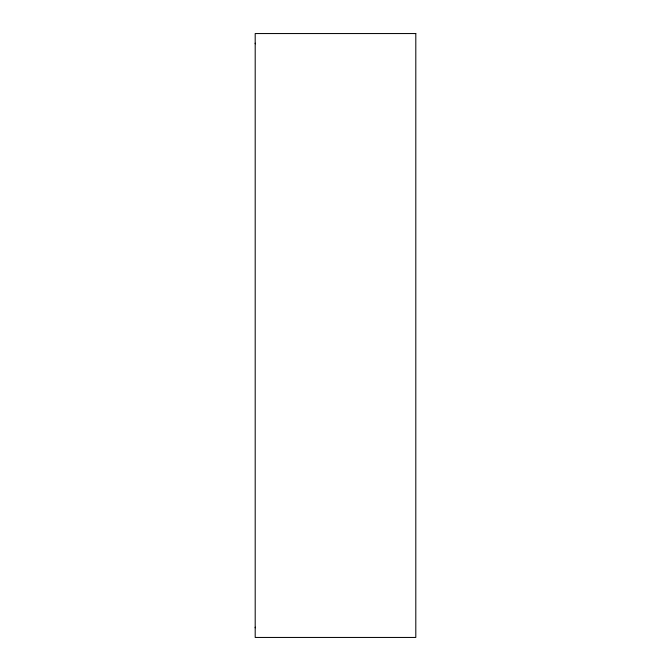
<?xml version="1.0" encoding="UTF-8"?>
<svg xmlns="http://www.w3.org/2000/svg" width="671" height="671" viewBox="0 0 671 671"><rect width="100%" height="100%" fill="white"/><g stroke="black" fill="none" stroke-linecap="round" stroke-linejoin="round"><path stroke-width="1.01" d="M255.198 627.813L255.257 627.184M255.198 43.187L255.257 43.816M415.802 33.55L255.198 33.55L255.198 637.45L415.802 637.45L415.802 33.55"/></g></svg>
